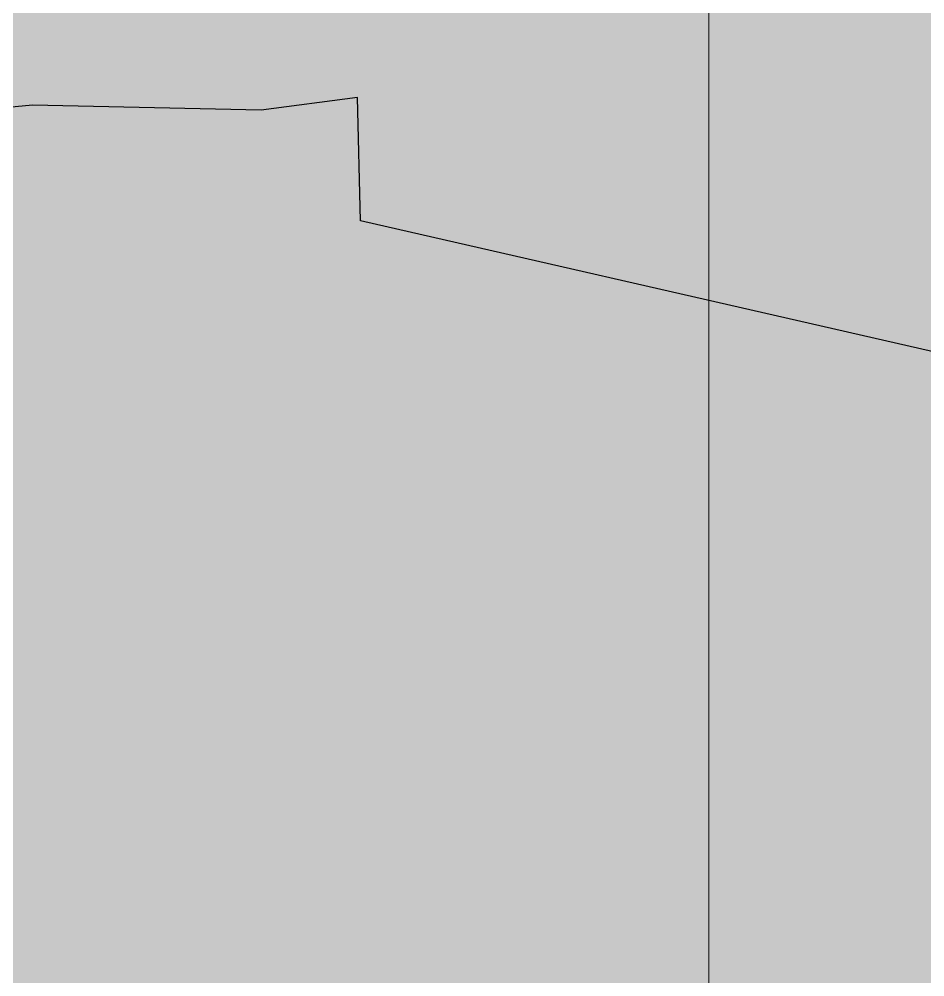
# Model space of a CAD drawing. Header units: millimetres. Extents: x 546597 to 607848, y 1180644 to 1193180.
# Drawn here: x 598377.57 to 598407.02, y 1184708.43 to 1184739.58 of the extents above; entities that cross this region are included whole.
import ezdxf

# ---------------------------------------------------------------- set-up
doc = ezdxf.new("R2010")
doc.units = ezdxf.units.MM
doc.header["$MEASUREMENT"] = 0
doc.layers.add('hatch CX cach ly', color=70, linetype='CONTINUOUS')
doc.layers.add('SONG', color=150, linetype='CONTINUOUS')
doc.layers.add('hide - hatch SONG RACH', color=150, linetype='CONTINUOUS', lineweight=5)
doc.layers.add('toa do', color=2, linetype='CONTINUOUS', lineweight=13)

msp = doc.modelspace()

# ---------------------------------------------------------------- hatches: boundary and pattern name
at = {"layer": 'hatch CX cach ly'}
h = msp.add_hatch(dxfattribs=at)
h.set_pattern_fill('M-SWAMP', color=256, scale=10, style=0)
h.set_pattern_definition([(0, (651998.474, 1186516.907), (5, 8.660254), [1.25, -8.75]), (90, (651999.0993, 1186516.907), (-5, 8.66025403), [0.625, -16.695508]), (90, (651999.2555, 1186516.907), (-5, 8.66025403), [0.5, -16.820508]), (90, (651998.943, 1186516.907), (-5, 8.66025403), [0.5, -16.820508]), (60, (651999.412, 1186516.907), (-5, 8.660254), [0.4, -9.6]), (120, (651998.787, 1186516.907), (-10, 4e-09), [0.4, -9.6])])
edge = h.paths.add_edge_path()
edge.add_line((597992.282, 1184801.167), (597961.193, 1184776.536))
edge.add_line((597961.193, 1184776.536), (598110.673, 1184668.594))
edge.add_arc((598075.547, 1184619.951), 60, 38.32984, 54.16639, ccw=False)
edge.add_line((598122.614, 1184657.162), (598138.02, 1184637.676))
edge.add_line((598138.02, 1184637.676), (598161.741, 1184656.43))
edge.add_line((598161.741, 1184656.43), (598125.286, 1184673.122))
edge.add_line((598125.286, 1184673.122), (598083.397, 1184721.258))
edge.add_line((598083.397, 1184721.258), (598060.144, 1184743.887))
edge.add_line((598060.144, 1184743.887), (598038.919, 1184763.628))
edge.add_line((598038.919, 1184763.628), (597996.327, 1184794.391))
edge.add_line((597996.327, 1184794.391), (597992.282, 1184801.167))
h.paths.add_polyline_path([(598058.348, 1184853.507), (598041.062, 1184839.813), (598046.122, 1184835.174), (598055.873, 1184820.246), (598072.123, 1184803.033), (598077.585, 1184791.385), (598078.945, 1184787.095), (598085.175, 1184782.85), (598089.669, 1184781.92), (598094.605, 1184779.1), (598095.39, 1184775.065), (598095.89, 1184771.203), (598100.453, 1184763.976), (598108.595, 1184751.04), (598120.12, 1184741.06), (598133.695, 1184731.023), (598142.848, 1184724.296), (598174.98, 1184713.23), (598204.23, 1184710.23), (598224.95, 1184710.16), (598237.27, 1184714.06), (598245.51, 1184713.88), (598265.65, 1184717.245), (598281.146, 1184719.826), (598288.761, 1184721.739), (598306.29, 1184728.46), (598333.794, 1184731.354), (598359.28, 1184734.99), (598378.005, 1184736.78), (598385.44, 1184736.62), (598388.57, 1184737.04), (598388.67, 1184733.02), (598420.34, 1184725.78), (598433.02, 1184723.35), (598446.48, 1184722.9), (598462.887, 1184722.606), (598457.962, 1184765.268), (598452.422, 1184769.665), (598164.637, 1184736.659), (598160.146, 1184737.295), (598156.535, 1184740.039), (598088.159, 1184827.034), (598089, 1184834.055), (598118.876, 1184857.537), (598119.717, 1184864.558), (598101.378, 1184887.891)])
at = {"layer": 'hide - hatch SONG RACH'}
h = msp.add_hatch(dxfattribs=at)
h.set_pattern_fill('DASH', color=256, scale=40, style=0)
h.set_pattern_definition([(0, (601998.4743, 1186516.907), (5, 5), [5, -5])])
h.paths.add_polyline_path([(598498.046, 1184679.11), (598504.909, 1184678.177), (598523.507, 1184675.7), (598536.597, 1184671.944), (598553.887, 1184665.821), (598584.086, 1184652.644), (598599.9, 1184645.179), (598619.527, 1184640.278), (598648.197, 1184635.577), (598661.271, 1184633.903), (598664.022, 1184633.756), (598713.017, 1184639.443), (598713.965, 1184640.075), (598725.034, 1184647.445), (598736.471, 1184657.524), (598748.456, 1184684.015), (598757.241, 1184694.792), (598765.826, 1184703.973), (598774.636, 1184718.408), (598778.03, 1184738.964), (598781.44, 1184784.754), (598783.836, 1184817.086), (598789.645, 1184833.732), (598805.864, 1184849.945), (598817.352, 1184867.799), (598792.387, 1184868.562), (598788.638, 1184860.89), (598784.443, 1184852.304), (598773.123, 1184829.138), (598772.702, 1184807.336), (598772.601, 1184802.136), (598770.666, 1184788.083), (598767.036, 1184761.735), (598764.223, 1184741.314), (598761.471, 1184721.335), (598743.524, 1184705.783), (598740.369, 1184700.187), (598727.467, 1184679.011), (598721.515, 1184669.152), (598713.933, 1184656.591), (598704.805, 1184652.808), (598686.787, 1184654.828), (598673.099, 1184656.499), (598641.555, 1184659.899), (598634.965, 1184667.42), (598619.993, 1184668.342), (598605.173, 1184674.671), (598583.212, 1184684.049), (598567.817, 1184693.667), (598538.9, 1184707.333), (598535.645, 1184713.53), (598505.731, 1184721.417), (598499.621, 1184721.891), (598493.923, 1184722.334)])
h.paths.add_polyline_path([(598041.062, 1184839.813), (597992.282, 1184801.167), (597996.327, 1184794.391), (598038.919, 1184763.628), (598060.144, 1184743.887), (598083.397, 1184721.258), (598125.286, 1184673.122), (598161.741, 1184656.43), (598201.833, 1184669.787), (598250.693, 1184677.457), (598307.438, 1184686.496), (598349.422, 1184691.954), (598383.065, 1184683.355), (598390.669, 1184678.491), (598396.358, 1184670.751), (598396.55, 1184664.932), (598398.533, 1184657.112), (598399.086, 1184650.776), (598397.996, 1184647.498), (598396.009, 1184645.43), (598395.494, 1184642.287), (598394.426, 1184630.05), (598392.79, 1184622.867), (598388.687, 1184606.482), (598384.821, 1184595.706), (598380.807, 1184587.172), (598375.275, 1184572.353), (598367.738, 1184548.559), (598362.878, 1184533.377), (598359.652, 1184529.635), (598356.519, 1184515.686), (598357.428, 1184496.022), (598358.677, 1184472.891), (598360.23, 1184462.253), (598365.555, 1184441.052), (598371.857, 1184415.237), (598373.376, 1184401.073), (598379.171, 1184360.761), (598379.765, 1184357.561), (598429.519, 1184344.389), (598422.362, 1184416.995), (598405.18, 1184506.159), (598404.325, 1184526.133), (598440.037, 1184651.671), (598446.029, 1184668.352), (598451.635, 1184680.321), (598462.35, 1184682.817), (598466.766, 1184683.07), (598462.887, 1184722.606), (598446.48, 1184722.9), (598433.02, 1184723.35), (598420.34, 1184725.78), (598388.67, 1184733.02), (598388.57, 1184737.04), (598385.44, 1184736.62), (598378.005, 1184736.78), (598359.28, 1184734.99), (598333.794, 1184731.354), (598306.29, 1184728.46), (598288.761, 1184721.739), (598281.146, 1184719.826), (598265.65, 1184717.245), (598245.51, 1184713.88), (598237.27, 1184714.06), (598224.95, 1184710.16), (598204.23, 1184710.23), (598174.98, 1184713.23), (598142.848, 1184724.296), (598133.695, 1184731.023), (598120.12, 1184741.06), (598108.595, 1184751.04), (598100.453, 1184763.976), (598095.89, 1184771.203), (598095.39, 1184775.065), (598094.605, 1184779.1), (598089.669, 1184781.92), (598085.175, 1184782.85), (598078.945, 1184787.095), (598077.585, 1184791.385), (598072.123, 1184803.033), (598055.873, 1184820.246), (598046.122, 1184835.174)])

# ---------------------------------------------------------------- linework, layer by layer
at = {"layer": 'SONG'}
msp.add_lwpolyline([(598404.325, 1184526.133), (598412.118, 1184553.528), (598418.664, 1184576.54), (598436.519, 1184639.306), (598440.037, 1184651.671), (598446.029, 1184668.352), (598451.635, 1184680.321), (598462.35, 1184682.817), (598466.766, 1184683.07), (598462.887, 1184722.606), (598446.48, 1184722.9), (598433.02, 1184723.35), (598420.34, 1184725.78), (598388.67, 1184733.02), (598388.57, 1184737.04), (598385.44, 1184736.62), (598378.005, 1184736.78), (598359.28, 1184734.99), (598333.794, 1184731.354), (598306.29, 1184728.46), (598288.761, 1184721.739), (598281.146, 1184719.826)], dxfattribs=at)
at = {"layer": 'toa do', "color": 250}
msp.add_line((598399.993, 1187685.567), (598399.993, 1183075.414), dxfattribs=at)

doc.saveas('drawing.dxf')
